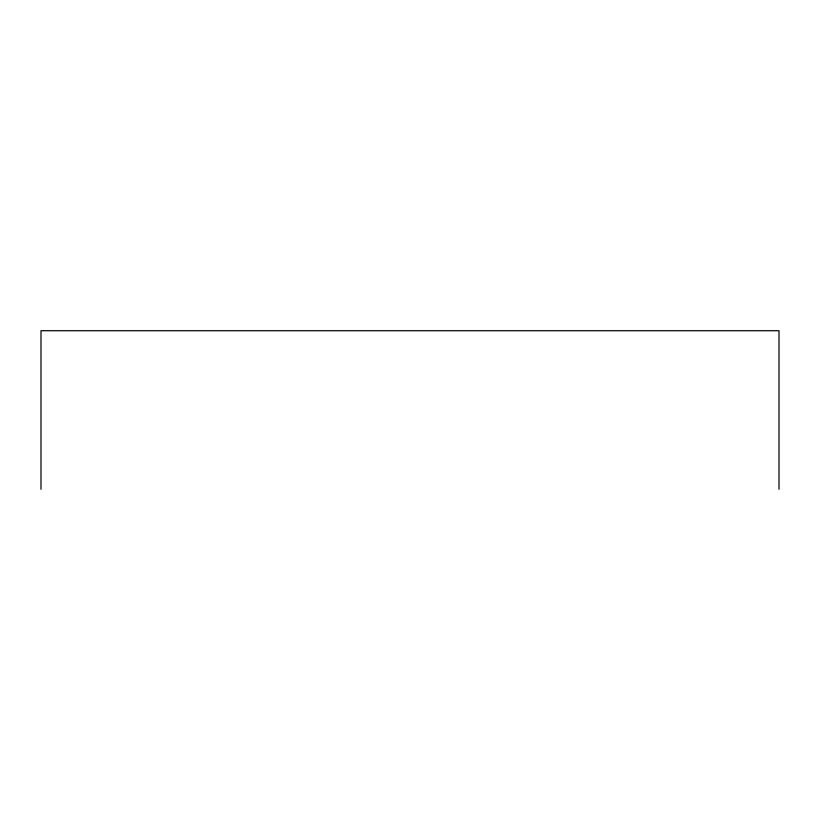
<?xml version="1.0" encoding="UTF-8"?>
<svg xmlns="http://www.w3.org/2000/svg" width="820" height="820" viewBox="0 0 820 820"><rect width="100%" height="100%" fill="white"/><g stroke="black" fill="none" stroke-linecap="round" stroke-linejoin="round"><path stroke-width="1.23" d="M779 489.273L779 330.726L41 330.726L41 489.273"/></g></svg>
